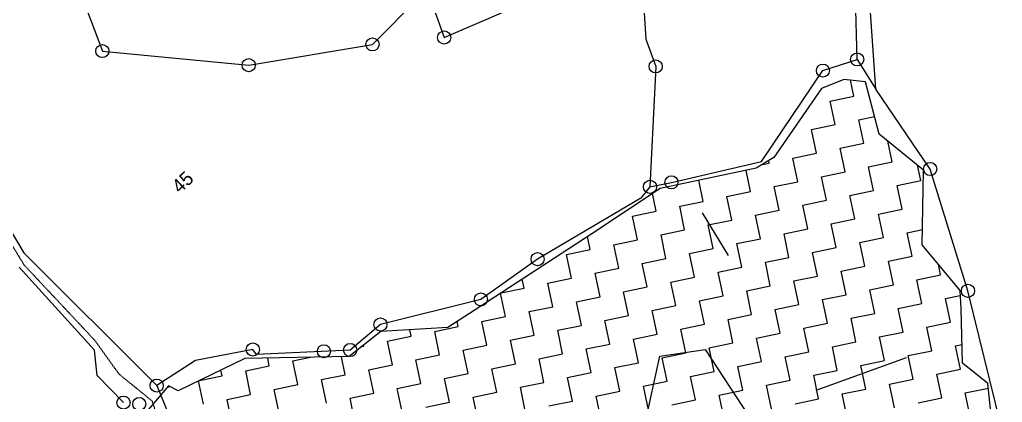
# Model space of a CAD drawing. Header units: metres. Extents: x 353942 to 357335, y 1746780 to 1749904.
# Drawn here: x 355097 to 355612, y 1748609 to 1748810 of the extents above; entities that cross this region are included whole.
import ezdxf

# ---------------------------------------------------------------- set-up
doc = ezdxf.new("R2010")
doc.units = ezdxf.units.M
doc.header["$MEASUREMENT"] = 0
doc.linetypes.add('DASHED', pattern=[0.75, 0.5, -0.25])
for name, color, linetype in [('OFF', 1, 'Continuous'), ('OTHERS', 1, 'Continuous'), ('POLY_HATCH', 12, 'Continuous'), ('POLY_PARCEL', 6, 'Continuous'), ('POLY_ROAD', 30, 'Continuous'), ('SYM_ARROW', 1, 'Continuous'), ('TEXT_PARCEL', 7, 'Continuous')]:
    doc.layers.add(name, color=color, linetype=linetype)
doc.styles.add('TEXT_MAP', font='')
doc.styles.get('TEXT_MAP').set_extended_font_data('Kruti Dev 050')

msp = doc.modelspace()

# ---------------------------------------------------------------- linework, layer by layer
for centre in [(355281.76, 1748797.15), (355319.37, 1748800.76), (355140.26, 1748793.64), (355216.92, 1748786.26), (355535.71, 1748789.29), (355430.15, 1748785.61), (355517.76, 1748783.41), (355573.98, 1748731.77), (355438.39, 1748724.78), (355427.16, 1748722.43), (355368.28, 1748684.48), (355593.76, 1748667.88), (355338.59, 1748663.38), (355285.94, 1748650.24), (355219.1, 1748637.11), (355270.1, 1748636.82), (355256.35, 1748636.18), (355168.74, 1748618.17), (355151.33, 1748609.24), (355159.6, 1748608.5)]:
    msp.add_circle(centre, 3.44)
at = {"layer": 'OFF'}
msp.add_line((355535.71, 1748789.29), (355545.5, 1748773.71), dxfattribs=at)
at = {"layer": 'OTHERS', "linetype": 'DASHED', "ltscale": 0.5}
for p, q in [((355041.14, 1748777.02), (355099.17, 1748681.55)), ((355099.17, 1748681.55), (355136.2, 1748642)), ((355136.2, 1748642), (355149, 1748624.2)), ((355149, 1748624.2), (355166.32, 1748610.08)), ((355166.32, 1748610.08), (355183.28, 1748558.34))]:
    msp.add_line(p, q, dxfattribs=at)
at = {"layer": 'POLY_HATCH'}
for p, q in [((355517.08, 1748774.1), (355492.07, 1748737.79)), ((355528.7, 1748778.75), (355517.08, 1748774.1)), ((355540.09, 1748777.44), (355528.7, 1748778.75)), ((355547.3, 1748750.07), (355540.09, 1748777.44)), ((355570.5, 1748731.24), (355547.3, 1748750.07)), ((355492.07, 1748737.79), (355482.87, 1748732.16)), ((355482.87, 1748732.16), (355432.46, 1748721.62)), ((355569.77, 1748692.08), (355570.5, 1748731.24)), ((355432.46, 1748721.62), (355396.67, 1748697.86)), ((355396.67, 1748697.86), (355341.45, 1748661.78)), ((355589.6, 1748668.1), (355569.77, 1748692.08)), ((355590.11, 1748658.58), (355589.6, 1748668.1)), ((355341.45, 1748661.78), (355321.22, 1748648.66)), ((355590.92, 1748629.89), (355590.11, 1748658.58)), ((355286.1, 1748646.5), (355269.57, 1748633.42)), ((355321.22, 1748648.66), (355286.1, 1748646.5)), ((355214.95, 1748632.37), (355179.96, 1748615.43)), ((355269.57, 1748633.42), (355214.95, 1748632.37)), ((355604.24, 1748619.35), (355590.92, 1748629.89)), ((355174.96, 1748618.08), (355161.3, 1748601.9)), ((355179.96, 1748615.43), (355174.96, 1748618.08)), ((355611.23, 1748550.49), (355604.24, 1748619.35))]:
    msp.add_line(p, q, dxfattribs=at)
at = {"layer": 'POLY_HATCH', "linetype": 'Continuous'}
for p, q in [((355533.97, 1748770.03), (355532.23, 1748778.35)), ((355521.59, 1748767.44), (355533.97, 1748770.03)), ((355524.18, 1748755.07), (355521.59, 1748767.44)), ((355536.55, 1748757.66), (355544.84, 1748759.39)), ((355511.8, 1748752.48), (355524.18, 1748755.07)), ((355539.14, 1748745.28), (355536.55, 1748757.66)), ((355514.39, 1748740.11), (355511.8, 1748752.48)), ((355526.77, 1748742.69), (355539.14, 1748745.28)), ((355554.1, 1748735.49), (355551.82, 1748746.4)), ((355502.02, 1748737.52), (355514.39, 1748740.11)), ((355529.35, 1748730.32), (355526.77, 1748742.69)), ((355486.23, 1748734.22), (355489.64, 1748734.93)), ((355489.64, 1748734.93), (355489.39, 1748736.15)), ((355504.6, 1748725.14), (355502.02, 1748737.52)), ((355541.73, 1748732.91), (355554.1, 1748735.49)), ((355544.32, 1748720.53), (355541.73, 1748732.91)), ((355569.07, 1748725.71), (355567.38, 1748733.78)), ((355479.85, 1748719.97), (355477.54, 1748731.05)), ((355516.98, 1748727.73), (355529.35, 1748730.32)), ((355519.57, 1748715.36), (355516.98, 1748727.73)), ((355455.1, 1748714.79), (355452.79, 1748725.87)), ((355492.23, 1748722.56), (355504.6, 1748725.14)), ((355494.81, 1748710.18), (355492.23, 1748722.56)), ((355556.69, 1748723.12), (355569.07, 1748725.71)), ((355559.28, 1748710.74), (355556.69, 1748723.12)), ((355430.35, 1748709.62), (355428.4, 1748718.93)), ((355467.48, 1748717.38), (355479.85, 1748719.97)), ((355470.06, 1748705.01), (355467.48, 1748717.38)), ((355531.94, 1748717.94), (355544.32, 1748720.53)), ((355534.53, 1748705.57), (355531.94, 1748717.94)), ((355442.73, 1748712.21), (355455.1, 1748714.79)), ((355445.31, 1748699.83), (355442.73, 1748712.21)), ((355507.19, 1748712.77), (355519.57, 1748715.36)), ((355509.78, 1748700.39), (355507.19, 1748712.77)), ((355417.98, 1748707.03), (355430.35, 1748709.62)), ((355420.56, 1748694.66), (355417.98, 1748707.03)), ((355482.44, 1748707.59), (355494.81, 1748710.18)), ((355485.03, 1748695.22), (355482.44, 1748707.59)), ((355546.9, 1748708.16), (355559.28, 1748710.74)), ((355549.49, 1748695.78), (355546.9, 1748708.16)), ((355457.69, 1748702.42), (355470.06, 1748705.01)), ((355460.28, 1748690.04), (355457.69, 1748702.42)), ((355522.15, 1748702.98), (355534.53, 1748705.57)), ((355524.74, 1748690.61), (355522.15, 1748702.98)), ((355432.94, 1748697.24), (355445.31, 1748699.83)), ((355435.53, 1748684.87), (355432.94, 1748697.24)), ((355497.4, 1748697.81), (355509.78, 1748700.39)), ((355499.99, 1748685.43), (355497.4, 1748697.81)), ((355561.87, 1748698.37), (355569.92, 1748700.05)), ((355564.45, 1748685.99), (355561.87, 1748698.37)), ((355395.81, 1748689.48), (355394.38, 1748696.36)), ((355408.19, 1748692.07), (355420.56, 1748694.66)), ((355410.78, 1748679.69), (355408.19, 1748692.07)), ((355472.65, 1748692.63), (355485.03, 1748695.22)), ((355475.24, 1748680.26), (355472.65, 1748692.63)), ((355537.12, 1748693.19), (355549.49, 1748695.78)), ((355539.7, 1748680.82), (355537.12, 1748693.19)), ((355383.44, 1748686.9), (355395.81, 1748689.48)), ((355386.03, 1748674.52), (355383.44, 1748686.9)), ((355447.9, 1748687.46), (355460.28, 1748690.04)), ((355450.49, 1748675.08), (355447.9, 1748687.46)), ((355512.36, 1748688.02), (355524.74, 1748690.61)), ((355514.95, 1748675.64), (355512.36, 1748688.02)), ((355423.15, 1748682.28), (355435.53, 1748684.87)), ((355425.74, 1748669.91), (355423.15, 1748682.28)), ((355487.61, 1748682.84), (355499.99, 1748685.43)), ((355490.2, 1748670.47), (355487.61, 1748682.84)), ((355552.08, 1748683.41), (355564.45, 1748685.99)), ((355554.67, 1748671.03), (355552.08, 1748683.41)), ((355579.42, 1748676.21), (355578.24, 1748681.84)), ((355398.4, 1748677.11), (355410.78, 1748679.69)), ((355400.99, 1748664.73), (355398.4, 1748677.11)), ((355462.86, 1748677.67), (355475.24, 1748680.26)), ((355465.45, 1748665.29), (355462.86, 1748677.67)), ((355527.33, 1748678.23), (355539.7, 1748680.82)), ((355529.91, 1748665.86), (355527.33, 1748678.23)), ((355567.04, 1748673.62), (355579.42, 1748676.21)), ((355361.28, 1748669.35), (355360.28, 1748674.08)), ((355373.65, 1748671.93), (355386.03, 1748674.52)), ((355376.24, 1748659.56), (355373.65, 1748671.93)), ((355438.11, 1748672.49), (355450.49, 1748675.08)), ((355440.7, 1748660.12), (355438.11, 1748672.49)), ((355502.58, 1748673.06), (355514.95, 1748675.64)), ((355505.16, 1748660.68), (355502.58, 1748673.06)), ((355542.29, 1748668.44), (355554.67, 1748671.03)), ((355569.63, 1748661.24), (355567.04, 1748673.62)), ((355351.49, 1748654.38), (355348.92, 1748666.66)), ((355349.16, 1748666.81), (355361.28, 1748669.35)), ((355413.36, 1748667.32), (355425.74, 1748669.91)), ((355415.95, 1748654.94), (355413.36, 1748667.32)), ((355477.83, 1748667.88), (355490.2, 1748670.47)), ((355480.41, 1748655.51), (355477.83, 1748667.88)), ((355517.54, 1748663.27), (355529.91, 1748665.86)), ((355544.88, 1748656.07), (355542.29, 1748668.44)), ((355388.61, 1748662.14), (355400.99, 1748664.73)), ((355391.2, 1748649.77), (355388.61, 1748662.14)), ((355453.08, 1748662.71), (355465.45, 1748665.29)), ((355455.66, 1748650.33), (355453.08, 1748662.71)), ((355492.79, 1748658.09), (355505.16, 1748660.68)), ((355520.13, 1748650.89), (355517.54, 1748663.27)), ((355557.25, 1748658.66), (355569.63, 1748661.24)), ((355582, 1748663.83), (355589.75, 1748665.45)), ((355584.59, 1748651.46), (355582, 1748663.83)), ((355363.86, 1748656.97), (355376.24, 1748659.56)), ((355366.45, 1748644.59), (355363.86, 1748656.97)), ((355428.33, 1748657.53), (355440.7, 1748660.12)), ((355430.91, 1748645.16), (355428.33, 1748657.53)), ((355468.04, 1748652.92), (355480.41, 1748655.51)), ((355495.38, 1748645.72), (355492.79, 1748658.09)), ((355532.5, 1748653.48), (355544.88, 1748656.07)), ((355559.84, 1748646.28), (355557.25, 1748658.66)), ((355326.74, 1748649.21), (355326.18, 1748651.88)), ((355339.11, 1748651.8), (355351.49, 1748654.38)), ((355341.7, 1748639.42), (355339.11, 1748651.8)), ((355403.58, 1748652.36), (355415.95, 1748654.94)), ((355406.16, 1748639.98), (355403.58, 1748652.36)), ((355470.63, 1748640.54), (355468.04, 1748652.92)), ((355507.75, 1748648.31), (355520.13, 1748650.89)), ((355535.09, 1748641.11), (355532.5, 1748653.48)), ((355572.22, 1748648.87), (355584.59, 1748651.46)), ((355301.99, 1748644.03), (355301.27, 1748647.44)), ((355314.36, 1748646.62), (355326.74, 1748649.21)), ((355316.95, 1748634.25), (355314.36, 1748646.62)), ((355378.83, 1748647.18), (355391.2, 1748649.77)), ((355381.41, 1748634.81), (355378.83, 1748647.18)), ((355443.29, 1748647.74), (355455.66, 1748650.33)), ((355445.88, 1748635.37), (355443.29, 1748647.74)), ((355483, 1748643.13), (355495.38, 1748645.72)), ((355510.34, 1748635.93), (355507.75, 1748648.31)), ((355547.46, 1748643.69), (355559.84, 1748646.28)), ((355574.8, 1748636.49), (355572.22, 1748648.87)), ((355289.61, 1748641.45), (355301.99, 1748644.03)), ((355292.2, 1748629.07), (355289.61, 1748641.45)), ((355354.07, 1748642.01), (355366.45, 1748644.59)), ((355356.66, 1748629.63), (355354.07, 1748642.01)), ((355418.54, 1748642.57), (355430.91, 1748645.16)), ((355421.13, 1748630.19), (355418.54, 1748642.57)), ((355458.25, 1748637.96), (355470.63, 1748640.54)), ((355485.59, 1748630.76), (355483, 1748643.13)), ((355522.71, 1748638.52), (355535.09, 1748641.11)), ((355550.05, 1748631.32), (355547.46, 1748643.69)), ((355276.15, 1748638.63), (355277.24, 1748638.86)), ((355277.24, 1748638.86), (355277.12, 1748639.4)), ((355329.32, 1748636.83), (355341.7, 1748639.42)), ((355331.91, 1748624.46), (355329.32, 1748636.83)), ((355393.79, 1748637.39), (355406.16, 1748639.98)), ((355396.38, 1748625.02), (355393.79, 1748637.39)), ((355433.5, 1748632.78), (355445.88, 1748635.37)), ((355460.84, 1748625.58), (355458.25, 1748637.96)), ((355497.96, 1748633.34), (355510.34, 1748635.93)), ((355525.3, 1748626.14), (355522.71, 1748638.52)), ((355562.43, 1748633.91), (355574.8, 1748636.49)), ((355587.18, 1748639.08), (355590.64, 1748639.8)), ((355589.77, 1748626.7), (355587.18, 1748639.08)), ((355227.74, 1748628.51), (355226.88, 1748632.6)), ((355240.11, 1748631.1), (355249.38, 1748633.03)), ((355242.7, 1748618.72), (355240.11, 1748631.1)), ((355267.45, 1748623.9), (355265.47, 1748633.34)), ((355304.57, 1748631.66), (355316.95, 1748634.25)), ((355307.16, 1748619.28), (355304.57, 1748631.66)), ((355369.04, 1748632.22), (355381.41, 1748634.81)), ((355371.62, 1748619.84), (355369.04, 1748632.22)), ((355408.75, 1748627.61), (355421.13, 1748630.19)), ((355436.09, 1748620.41), (355433.5, 1748632.78)), ((355473.21, 1748628.17), (355485.59, 1748630.76)), ((355500.55, 1748620.97), (355497.96, 1748633.34)), ((355537.68, 1748628.73), (355550.05, 1748631.32)), ((355565.01, 1748621.53), (355562.43, 1748633.91)), ((355202.98, 1748623.33), (355202.37, 1748626.28)), ((355215.36, 1748625.92), (355227.74, 1748628.51)), ((355217.95, 1748613.55), (355215.36, 1748625.92)), ((355279.82, 1748626.48), (355292.2, 1748629.07)), ((355282.41, 1748614.11), (355279.82, 1748626.48)), ((355344.29, 1748627.04), (355356.66, 1748629.63)), ((355346.87, 1748614.67), (355344.29, 1748627.04)), ((355384, 1748622.43), (355396.38, 1748625.02)), ((355411.34, 1748615.23), (355408.75, 1748627.61)), ((355448.46, 1748622.99), (355460.84, 1748625.58)), ((355475.8, 1748615.79), (355473.21, 1748628.17)), ((355512.93, 1748623.56), (355525.3, 1748626.14)), ((355540.26, 1748616.36), (355537.68, 1748628.73)), ((355577.39, 1748624.12), (355589.77, 1748626.7)), ((355193.2, 1748608.37), (355190.64, 1748620.6)), ((355191.2, 1748620.87), (355202.98, 1748623.33)), ((355255.07, 1748621.31), (355267.45, 1748623.9)), ((355257.66, 1748608.93), (355255.07, 1748621.31)), ((355319.54, 1748621.87), (355331.91, 1748624.46)), ((355322.12, 1748609.49), (355319.54, 1748621.87)), ((355359.25, 1748617.26), (355371.62, 1748619.84)), ((355386.59, 1748610.06), (355384, 1748622.43)), ((355423.71, 1748617.82), (355436.09, 1748620.41)), ((355451.05, 1748610.62), (355448.46, 1748622.99)), ((355488.18, 1748618.38), (355500.55, 1748620.97)), ((355515.51, 1748611.18), (355512.93, 1748623.56)), ((355552.64, 1748618.94), (355565.01, 1748621.53)), ((355579.98, 1748611.74), (355577.39, 1748624.12)), ((355174.33, 1748617.34), (355175.78, 1748617.65)), ((355230.32, 1748616.13), (355242.7, 1748618.72)), ((355232.91, 1748603.76), (355230.32, 1748616.13)), ((355294.79, 1748616.7), (355307.16, 1748619.28)), ((355297.37, 1748604.32), (355294.79, 1748616.7)), ((355334.5, 1748612.08), (355346.87, 1748614.67)), ((355361.84, 1748604.88), (355359.25, 1748617.26)), ((355398.96, 1748612.64), (355411.34, 1748615.23)), ((355426.3, 1748605.44), (355423.71, 1748617.82)), ((355463.43, 1748613.21), (355475.8, 1748615.79)), ((355490.76, 1748606.01), (355488.18, 1748618.38)), ((355527.89, 1748613.77), (355540.26, 1748616.36)), ((355555.23, 1748606.57), (355552.64, 1748618.94)), ((355592.35, 1748614.33), (355604.49, 1748616.87)), ((355594.94, 1748601.95), (355592.35, 1748614.33)), ((355604.26, 1748619.13), (355604.22, 1748619.37)), ((355205.57, 1748610.96), (355217.95, 1748613.55)), ((355208.16, 1748598.58), (355205.57, 1748610.96)), ((355270.04, 1748611.52), (355282.41, 1748614.11)), ((355272.62, 1748599.15), (355270.04, 1748611.52)), ((355309.75, 1748606.91), (355322.12, 1748609.49)), ((355337.09, 1748599.71), (355334.5, 1748612.08)), ((355374.21, 1748607.47), (355386.59, 1748610.06)), ((355401.55, 1748600.27), (355398.96, 1748612.64)), ((355438.68, 1748608.03), (355451.05, 1748610.62)), ((355466.01, 1748600.83), (355463.43, 1748613.21)), ((355503.14, 1748608.59), (355515.51, 1748611.18)), ((355530.48, 1748601.39), (355527.89, 1748613.77)), ((355567.6, 1748609.15), (355579.98, 1748611.74))]:
    msp.add_line(p, q, dxfattribs=at)
at = {"layer": 'POLY_PARCEL'}
for p, q in [((355108, 1748879.22), (355140.26, 1748793.64)), ((355420.45, 1748867.66), (355425.01, 1748799.97)), ((355281.76, 1748797.15), (355310.36, 1748826.01)), ((355310.36, 1748826.01), (355319.37, 1748800.76)), ((355319.37, 1748800.76), (355369.19, 1748822.35)), ((355425.01, 1748799.97), (355430.15, 1748785.61)), ((355216.92, 1748786.26), (355281.76, 1748797.15)), ((355140.26, 1748793.64), (355216.92, 1748786.26)), ((355430.15, 1748785.61), (355427.16, 1748722.43)), ((355517.76, 1748783.41), (355535.71, 1748789.29)), ((355485.64, 1748735.72), (355517.76, 1748783.41)), ((355573.98, 1748731.77), (355545.5, 1748773.71)), ((355438.39, 1748724.78), (355485.64, 1748735.72)), ((355593.76, 1748667.88), (355573.98, 1748731.77)), ((355427.16, 1748722.43), (355422.31, 1748716.53)), ((355427.16, 1748722.43), (355438.39, 1748724.78)), ((355422.31, 1748716.53), (355368.28, 1748684.48)), ((355368.28, 1748684.48), (355338.59, 1748663.38)), ((355611.77, 1748594.49), (355593.76, 1748667.88)), ((355338.59, 1748663.38), (355285.94, 1748650.24)), ((355285.94, 1748650.24), (355270.1, 1748636.82)), ((355219.1, 1748637.11), (355189.14, 1748631.3)), ((355221.03, 1748634.54), (355219.1, 1748637.11)), ((355270.1, 1748636.82), (355221.03, 1748634.54)), ((355432.28, 1748633.68), (355456.08, 1748637.06)), ((355456.08, 1748637.06), (355484.27, 1748594)), ((355189.14, 1748631.3), (355168.74, 1748618.17)), ((355419.49, 1748575.14), (355432.28, 1748633.68))]:
    msp.add_line(p, q, dxfattribs=at)
at = {"layer": 'POLY_ROAD'}
for p, q in [((355535.71, 1748789.29), (355534.09, 1748848.01)), ((355545.5, 1748773.71), (355541.3, 1748834.55)), ((355046.22, 1748776.35), (355099.16, 1748687.85)), ((355099.16, 1748687.85), (355168.74, 1748618.17)), ((355136.09, 1748636.74), (355096.64, 1748680.25)), ((355137.5, 1748623.5), (355136.09, 1748636.74)), ((355151.33, 1748609.24), (355137.5, 1748623.5)), ((355168.74, 1748618.17), (355185.28, 1748578.3))]:
    msp.add_line(p, q, dxfattribs=at)
at = {"layer": 'SYM_ARROW'}
for points in [[(355468.33, 1748686.37), (355454.59, 1748708.81)], [(355514.31, 1748615.75), (355561.57, 1748632.88)]]:
    msp.add_lwpolyline(points, dxfattribs=at)
for points in [[(355468.35, 1748686.39), (355468.42, 1748686.22), (355468.3, 1748686.36)], [(355514.32, 1748615.72), (355514.14, 1748615.68), (355514.3, 1748615.77)]]:
    msp.add_solid(points, dxfattribs=at)

# ---------------------------------------------------------------- texts
at = {"layer": 'TEXT_PARCEL', "style": 'TEXT_MAP'}
msp.add_text('45', height=7.282, rotation=43.5388, dxfattribs=at).set_placement((355180.86, 1748718.57))

doc.saveas('drawing.dxf')
